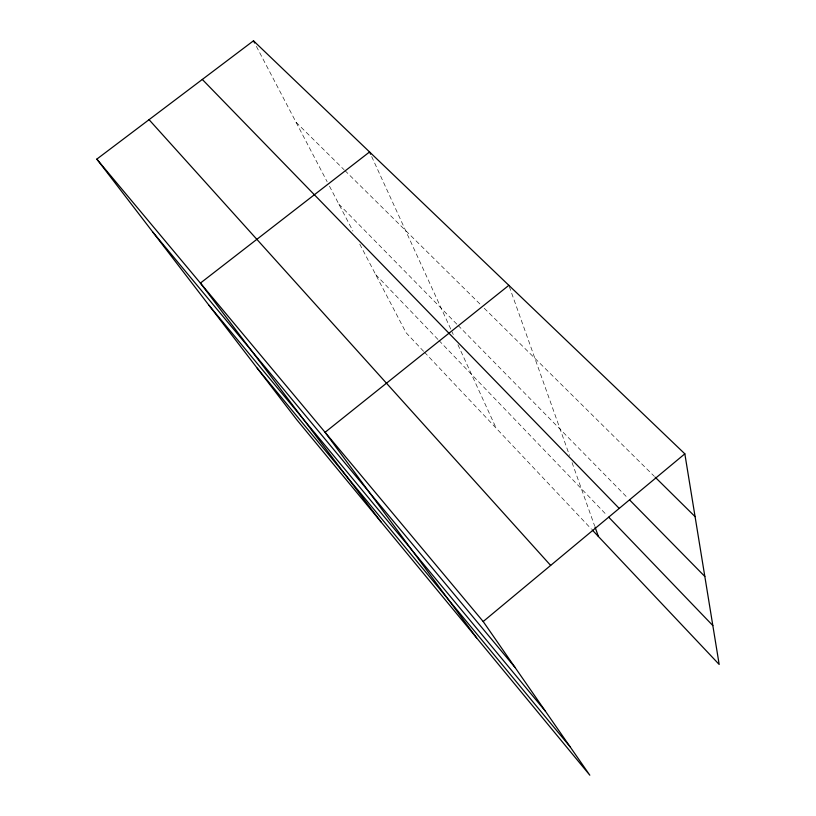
<?xml version="1.0" encoding="UTF-8"?>
<svg xmlns="http://www.w3.org/2000/svg" width="816" height="816" viewBox="0 0 816 816"><rect width="100%" height="100%" fill="white"/><g stroke="black" fill="none" stroke-linecap="round" stroke-linejoin="round"><path stroke-width="0.61" stroke-dasharray="4.08 3.06" d="M296.065 122.278L344.036 169.677M344.933 170.575L480.624 304.674M484.235 308.254L654.35 476.371M338.854 204.133L457.195 324.533M458.092 325.431L628.045 498.352M375.727 274.666L438.121 339.619M438.998 340.537L606.971 515.375M423.586 351.288L406.093 332.744L359.346 243.321M424.463 352.206L591.416 529.105M256.397 46.379L327.134 181.713M329.48 186.191L352.9 231.01M371.688 156.58L453.237 334.489M457.939 344.75L496.189 428.206M509.286 286.528L569.517 455.461M572.057 462.59L594.578 525.759"/><path stroke-width="1.22" d="M483.184 621.527L684.838 453.839L253.48 40.8L96.829 159.12L296.8 419.761L589.825 775.2L483.184 621.527L96.829 159.12M508.868 285.335L325.074 432.307L476.636 637.898M655.248 477.268L695.079 516.63M629.83 500.167L704.83 576.463M202.317 79.448L619.211 508.419M608.736 517.211L712.837 625.576M592.294 530.023L719.171 664.448L684.838 453.839M149.053 119.677L550.647 565.427M152.816 232.091L515.141 667.58M208.927 305.225L545.465 711.277M257.162 368.098L570.262 747.007M380.99 521.883L200.41 283.091L369.566 151.96L370.627 154.265M253.48 40.8L254.643 43.034M595.007 526.952L598.414 536.51"/></g></svg>
